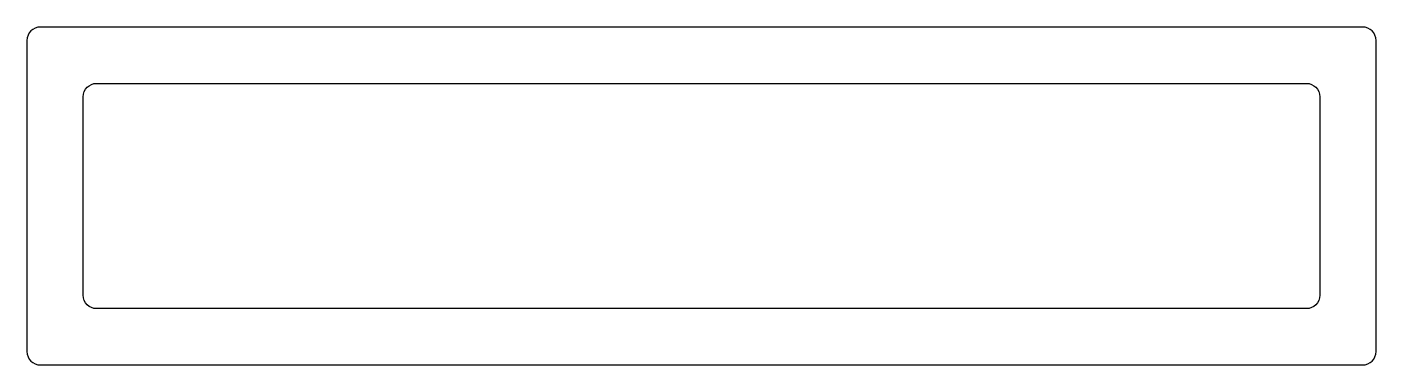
# Model space of a CAD drawing. Header units: inches. Extents: x -35.4 to 40.8, y 0.6 to 19.7.
import ezdxf

# ---------------------------------------------------------------- set-up
doc = ezdxf.new("R2010")
doc.units = ezdxf.units.IN
doc.header["$MEASUREMENT"] = 0

msp = doc.modelspace()

# ---------------------------------------------------------------- linework, layer by layer
at = {"color": 7}
for p, q in [((40.027, 19.69), (-34.649, 19.69)), ((-35.411, 18.928), (-35.411, 1.402)), ((40.789, 1.402), (40.789, 18.928)), ((-31.474, 16.515), (36.852, 16.515)), ((-32.236, 4.577), (-32.236, 15.753)), ((37.614, 15.753), (37.614, 4.577)), ((36.852, 3.815), (-31.474, 3.815)), ((-34.649, 0.64), (40.027, 0.64))]:
    msp.add_line(p, q, dxfattribs=at)
for centre, start, end in [((-34.649, 18.928), 90, 180), ((40.027, 18.928), 360, 90), ((-34.649, 1.402), 180, 270), ((40.027, 1.402), 270, 0)]:
    msp.add_arc(centre, 0.762, start, end, dxfattribs=at)
at = {"color": 7, "extrusion": (0, 0, -1)}
for centre, start, end in [((31.474, 15.753), 360, 90), ((-36.852, 15.753), 90, 180), ((31.474, 4.577), 270, 0), ((-36.852, 4.577), 180, 270)]:
    msp.add_arc(centre, 0.762, start, end, dxfattribs=at)

doc.saveas('drawing.dxf')
